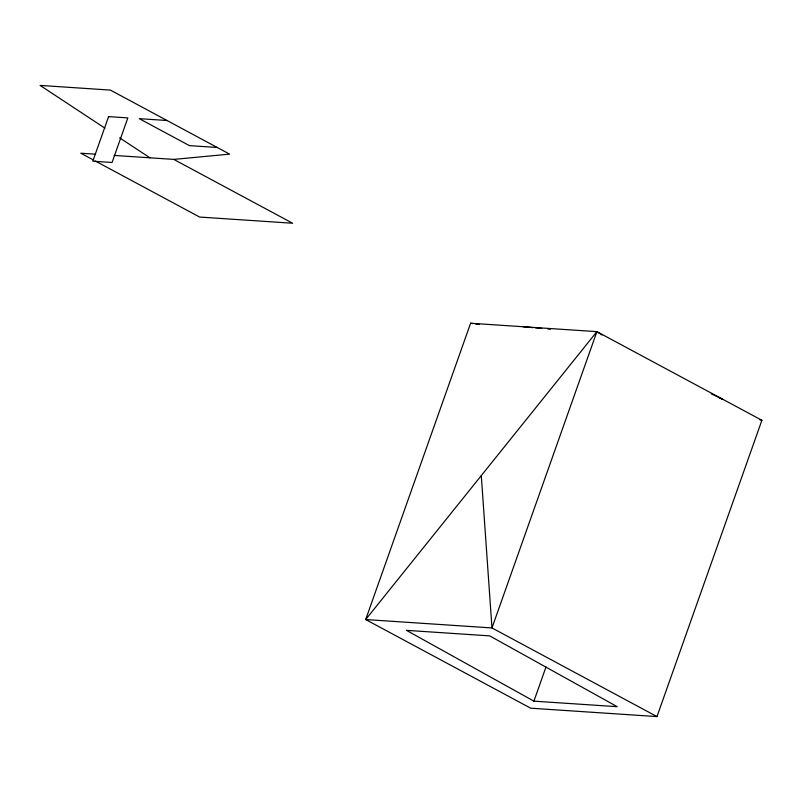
<?xml version="1.0" encoding="UTF-8"?>
<svg xmlns="http://www.w3.org/2000/svg" width="802" height="802" viewBox="0 0 802 802"><rect width="100%" height="100%" fill="white"/><g stroke="black" fill="none" stroke-linecap="round" stroke-linejoin="round"><path stroke-width="1.2" d="M470.604 323.246L365.682 619.545L530.683 708.186L656.978 716.587L761.9 420.288L596.899 331.647L470.604 323.246L473.08 323.597M596.899 331.647L491.977 627.946L365.682 619.545L596.899 331.647L602.122 335.086M533.901 701.148L617.199 706.682L489.731 635.886L406.444 630.342L533.901 701.148L546.012 666.943M114.125 155.428L173.783 159.397L229.613 154.134L110.405 90.095L40.1 85.413L104.952 128.16M167.016 120.501L139.227 118.656L189.432 145.623L217.222 147.478M95.608 154.195L80.791 153.212L92.892 159.718M523.215 326.745L533.089 327.647M535.556 327.878L541.731 328.439M547.896 329L550.372 329.221M475.556 323.958L479.265 324.479M759.514 419.697L761.9 420.288M719.113 397.882L722.562 399.165L711.354 393.892M173.783 159.397L292.62 223.237L199.628 217.051L95.087 160.901M656.978 716.587L491.977 627.946L481.29 475.596M119.598 137.814L149.934 157.814M108.591 116.621L92.801 161.202L112.059 162.485L127.849 117.894L108.591 116.621"/></g></svg>
